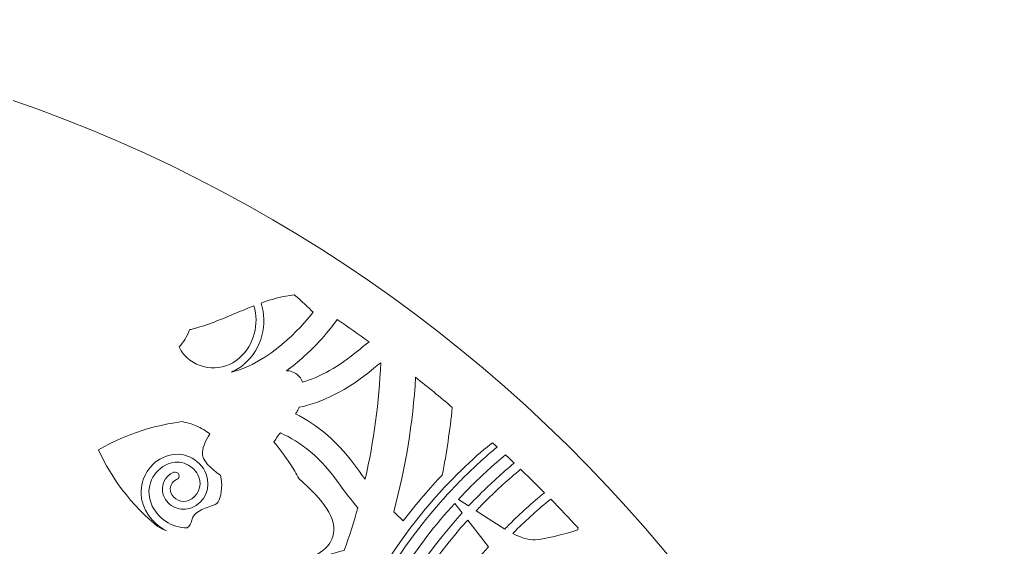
# Model space of a CAD drawing. Header units: millimetres. Extents: x -1844 to 2932, y -490 to 399.
# Drawn here: x 1661.4 to 1958.6, y 239.7 to 398.6 of the extents above; entities that cross this region are included whole.
import ezdxf

# ---------------------------------------------------------------- set-up
doc = ezdxf.new("R2010")
doc.units = ezdxf.units.MM
doc.header["$MEASUREMENT"] = 0
doc.layers.add('Layer 5', color=7, linetype='Continuous')

msp = doc.modelspace()

# ---------------------------------------------------------------- linework, layer by layer
at = {"layer": 'Layer 5', "lineweight": 0}
for points, knots in [([(1650.21, 377.4), (1649.96, 377.5), (1649.7, 377.58), (1649.43, 377.65), (1606.76, 391.27), (1561.29, 398.64), (1514.1, 398.64), (1268.61, 398.64), (1069.6, 199.63), (1069.6, -45.86), (1069.6, -291.35), (1268.61, -490.36), (1514.1, -490.36), (1759.59, -490.36), (1958.6, -291.35), (1958.6, -45.86), (1958.6, 152.15), (1829.12, 319.91), (1650.21, 377.4)], [0, 0, 0, 0, 1, 1, 1, 2, 2, 2, 3, 3, 3, 4, 4, 4, 5, 5, 5, 6, 6, 6, 6]), ([(1744.14, 315.78), (1746.52, 313.78), (1748.45, 311.88), (1749.78, 310.49), (1745.99, 305.69), (1736.69, 295.35), (1725.22, 292.49), (1726.61, 293.07), (1727.93, 293.88), (1729.13, 294.93), (1734.45, 299.64), (1736.19, 306.9), (1734.14, 313.27), (1737.42, 314.45), (1740.71, 315.38), (1744.14, 315.78)], [0, 0, 0, 0, 1, 1, 1, 2, 2, 2, 3, 3, 3, 4, 4, 4, 5, 5, 5, 5]), ([(1712.53, 305.2), (1712.67, 305.25), (1712.84, 305.3), (1713.07, 305.35), (1717.76, 306.53), (1722.24, 308.42), (1726.57, 310.24), (1728.37, 310.99), (1730.15, 311.74), (1731.92, 312.43), (1733.63, 306.96), (1732.12, 300.75), (1727.56, 296.71), (1722.7, 292.41), (1715.25, 292.87), (1710.96, 297.73), (1710.31, 298.46), (1709.81, 299.26), (1709.44, 300.11), (1710.74, 301.5), (1711.87, 303.13), (1712.53, 305.2)], [0, 0, 0, 0, 1, 1, 1, 2, 2, 2, 3, 3, 3, 4, 4, 4, 5, 5, 5, 6, 6, 6, 7, 7, 7, 7]), ([(1766.64, 301.58), (1765.6, 300.78), (1764.56, 299.95), (1763.55, 299.1), (1757.39, 293.95), (1751.89, 291), (1746.59, 289.46), (1746.4, 290.08), (1746.11, 290.64), (1745.67, 291.1), (1744.19, 292.67), (1742.73, 292.91), (1741.77, 292.84), (1743.54, 294.13), (1745.3, 295.56), (1747.05, 297.15), (1752.53, 302.13), (1756.13, 307), (1757.08, 308.34), (1760.29, 306.13), (1763.48, 303.88), (1766.64, 301.58)], [0, 0, 0, 0, 1, 1, 1, 2, 2, 2, 3, 3, 3, 4, 4, 4, 5, 5, 5, 6, 6, 6, 7, 7, 7, 7]), ([(1770.16, 295.31), (1769.69, 283.43), (1768.12, 271.7), (1765.47, 260.19), (1764.9, 260.95), (1764.34, 261.71), (1763.78, 262.5), (1757.36, 271.58), (1750.89, 276.77), (1744.53, 279.89), (1744.77, 280.26), (1744.99, 280.63), (1745.2, 281.03), (1745.3, 281.23), (1745.44, 281.52), (1745.58, 281.87), (1752.39, 283.32), (1759.8, 286.69), (1768.11, 293.65), (1768.79, 294.22), (1769.48, 294.77), (1770.16, 295.31)], [0, 0, 0, 0, 1, 1, 1, 2, 2, 2, 3, 3, 3, 4, 4, 4, 5, 5, 5, 6, 6, 6, 7, 7, 7, 7]), ([(1780.67, 290.91), (1784.4, 287.95), (1788.08, 284.94), (1791.71, 281.86), (1791.04, 275), (1790.03, 268.18), (1788.69, 261.44), (1785.05, 257.64), (1781.05, 253.05), (1776.96, 247.67), (1776.01, 248.54), (1775.04, 249.45), (1774.08, 250.4), (1777.66, 263.64), (1779.86, 277.18), (1780.67, 290.91)], [0, 0, 0, 0, 1, 1, 1, 2, 2, 2, 3, 3, 3, 4, 4, 4, 5, 5, 5, 5]), ([(1710.38, 277.55), (1711.81, 277.29), (1713.22, 276.86), (1714.59, 276.27), (1716.09, 275.61), (1717.47, 274.78), (1718.73, 273.8), (1717.49, 272.12), (1716.64, 270.11), (1716.49, 268.44), (1716.23, 265.62), (1719.14, 263.44), (1721.7, 261.51), (1721.7, 261.51), (1721.88, 261.38), (1721.88, 261.38), (1722.26, 260.31), (1722.57, 257.02), (1721.72, 254.56), (1721.47, 253.83), (1721.01, 252.9), (1720.27, 252.56), (1720.1, 252.48), (1719.59, 252.31), (1719.19, 252.17), (1716.62, 251.3), (1713.7, 250.31), (1713.31, 247.88), (1713.14, 246.89), (1712.63, 246.12), (1711.91, 245.52), (1707.24, 245.54), (1702.82, 248.36), (1701, 252.97), (1699.15, 257.68), (1701.47, 263.01), (1706.18, 264.86), (1707.94, 265.56), (1709.87, 265.52), (1711.61, 264.77), (1713.35, 264.01), (1714.69, 262.62), (1715.38, 260.86), (1716.48, 258.06), (1715.1, 254.9), (1712.31, 253.8), (1711.29, 253.4), (1710.17, 253.42), (1709.16, 253.86), (1708.15, 254.3), (1707.37, 255.1), (1706.97, 256.12), (1706.36, 257.69), (1707.13, 259.47), (1708.7, 260.09), (1709.31, 260.33), (1709.61, 261.01), (1709.37, 261.62), (1709.13, 262.23), (1708.44, 262.53), (1707.83, 262.29), (1705.04, 261.2), (1703.67, 258.04), (1704.77, 255.26), (1705.4, 253.64), (1706.63, 252.38), (1708.21, 251.68), (1709.8, 250.99), (1711.57, 250.96), (1713.18, 251.6), (1717.19, 253.17), (1719.16, 257.72), (1717.59, 261.73), (1716.66, 264.08), (1714.87, 265.93), (1712.55, 266.94), (1710.24, 267.95), (1707.66, 268), (1705.31, 267.07), (1700.6, 265.22), (1697.79, 260.59), (1698.01, 255.8), (1698.06, 254.56), (1698.32, 253.32), (1698.8, 252.11), (1700.13, 248.71), (1702.64, 246.13), (1705.68, 244.62), (1704.72, 245.04), (1703.77, 245.53), (1702.82, 246.09), (1692.94, 254.29), (1687.65, 263.51), (1685.14, 269.04), (1689.51, 271.63), (1698.48, 276.08), (1710.38, 277.55)], [0, 0, 0, 0, 1, 1, 1, 2, 2, 2, 3, 3, 3, 4, 4, 4, 5, 5, 5, 6, 6, 6, 7, 7, 7, 8, 8, 8, 9, 9, 9, 10, 10, 10, 11, 11, 11, 12, 12, 12, 13, 13, 13, 14, 14, 14, 15, 15, 15, 16, 16, 16, 17, 17, 17, 18, 18, 18, 19, 19, 19, 20, 20, 20, 21, 21, 21, 22, 22, 22, 23, 23, 23, 24, 24, 24, 25, 25, 25, 26, 26, 26, 27, 27, 27, 28, 28, 28, 29, 29, 29, 30, 30, 30, 31, 31, 31, 32, 32, 32, 32]), ([(1745.52, 260.42), (1744.75, 261.83), (1743.87, 263.32), (1742.88, 264.85), (1741.34, 267.23), (1739.71, 269.4), (1738.02, 271.38), (1738.2, 271.79), (1738.44, 272.21), (1738.75, 272.65), (1739.12, 273.16), (1739.52, 273.66), (1739.94, 274.15), (1746.17, 271.46), (1752.02, 266.82), (1757.97, 258.4), (1759.65, 256.03), (1761.42, 253.77), (1763.28, 251.6), (1762.07, 247.28), (1760.7, 243), (1759.18, 238.76), (1756.44, 238.04), (1753.72, 237.2), (1751.02, 236.22), (1747.86, 235.07), (1744.94, 234.25), (1742.21, 233.71), (1742.57, 233.88), (1742.94, 234.05), (1743.31, 234.22), (1743.98, 234.52), (1744.8, 234.83), (1745.67, 235.16), (1749.7, 236.7), (1755.21, 238.8), (1755.97, 243.91), (1756.64, 248.41), (1753.38, 253.61), (1745.52, 260.42)], [0, 0, 0, 0, 1, 1, 1, 2, 2, 2, 3, 3, 3, 4, 4, 4, 5, 5, 5, 6, 6, 6, 7, 7, 7, 8, 8, 8, 9, 9, 9, 10, 10, 10, 11, 11, 11, 12, 12, 12, 13, 13, 13, 13]), ([(1795.5, 263.96), (1798.99, 267.29), (1801.9, 269.71), (1803.8, 271.21), (1804.28, 270.77), (1804.75, 270.34), (1805.22, 269.91), (1801.67, 266.94), (1798.24, 263.8), (1794.93, 260.5), (1793.45, 259.02), (1792.02, 257.51), (1790.61, 255.99), (1790.61, 255.99), (1790.32, 255.67), (1790.32, 255.67), (1778.13, 242.42), (1768.41, 227.35), (1761.4, 210.76), (1754.56, 194.59), (1750.54, 177.57), (1749.42, 160.05), (1748.9, 161.13), (1748.28, 162.12), (1747.59, 163.02), (1748.4, 172.39), (1749.98, 181.54), (1752.31, 190.43), (1756.62, 206.8), (1763.5, 222.31), (1772.77, 236.51), (1781.02, 249.16), (1789.68, 258.42), (1795.5, 263.96)], [0, 0, 0, 0, 1, 1, 1, 2, 2, 2, 3, 3, 3, 4, 4, 4, 5, 5, 5, 6, 6, 6, 7, 7, 7, 8, 8, 8, 9, 9, 9, 10, 10, 10, 11, 11, 11, 11]), ([(1810.39, 265.07), (1806.77, 262.08), (1803.28, 258.91), (1799.92, 255.55), (1798.8, 254.43), (1797.71, 253.3), (1796.63, 252.15), (1796.63, 252.15), (1793.56, 254.11), (1793.56, 254.11), (1794.8, 255.44), (1796.07, 256.77), (1797.36, 258.07), (1800.7, 261.4), (1804.17, 264.56), (1807.76, 267.55), (1808.64, 266.73), (1809.52, 265.9), (1810.39, 265.07)], [0, 0, 0, 0, 1, 1, 1, 2, 2, 2, 3, 3, 3, 4, 4, 4, 5, 5, 5, 6, 6, 6, 6]), ([(1817.8, 257.84), (1818.37, 257.27), (1818.93, 256.7), (1819.49, 256.13), (1815.82, 253.14), (1812.28, 249.96), (1808.9, 246.57), (1808.44, 246.12), (1808, 245.65), (1807.55, 245.19), (1807.55, 245.19), (1798.92, 250.69), (1798.92, 250.69), (1799.87, 251.69), (1800.83, 252.69), (1801.81, 253.67), (1805.17, 257.03), (1808.68, 260.21), (1812.32, 263.21), (1814.16, 261.44), (1815.99, 259.65), (1817.8, 257.84)], [0, 0, 0, 0, 1, 1, 1, 2, 2, 2, 3, 3, 3, 4, 4, 4, 5, 5, 5, 6, 6, 6, 7, 7, 7, 7]), ([(1767.9, 208.04), (1760.11, 189.61), (1756.15, 170.03), (1756.15, 149.85), (1756.15, 148.26), (1756.18, 146.67), (1756.23, 145.09), (1756.23, 145.09), (1752.64, 144.29), (1752.64, 144.29), (1752.57, 146.14), (1752.54, 147.99), (1752.54, 149.85), (1752.54, 170.51), (1756.58, 190.55), (1764.56, 209.42), (1771.35, 225.46), (1780.72, 240.07), (1792.46, 252.93), (1792.46, 252.93), (1794.69, 250.05), (1794.69, 250.05), (1783.44, 237.61), (1774.44, 223.51), (1767.9, 208.04)], [0, 0, 0, 0, 1, 1, 1, 2, 2, 2, 3, 3, 3, 4, 4, 4, 5, 5, 5, 6, 6, 6, 7, 7, 7, 8, 8, 8, 8]), ([(1829.6, 245.56), (1829.58, 245.34), (1829.56, 245.13), (1829.54, 244.91), (1824.9, 243.56), (1819.78, 242.14), (1816.72, 241.94), (1814.54, 241.8), (1811.78, 242.93), (1809.95, 243.84), (1810.23, 244.12), (1810.5, 244.41), (1810.78, 244.69), (1814.16, 248.07), (1817.7, 251.25), (1821.38, 254.22), (1824.16, 251.37), (1826.89, 248.48), (1829.6, 245.56)], [0, 0, 0, 0, 1, 1, 1, 2, 2, 2, 3, 3, 3, 4, 4, 4, 5, 5, 5, 6, 6, 6, 6]), ([(1779.6, 203.09), (1772.46, 186.23), (1768.85, 168.31), (1768.85, 149.85), (1768.85, 149.49), (1768.85, 149.13), (1768.86, 148.77), (1768.35, 149.05), (1767.75, 149.15), (1767.17, 149.03), (1766.75, 148.95), (1766.33, 148.86), (1765.91, 148.76), (1765.09, 148.58), (1764.32, 148.4), (1763.61, 148.34), (1761.53, 148.17), (1760.06, 146.89), (1758.88, 145.78), (1758.84, 147.13), (1758.82, 148.49), (1758.82, 149.85), (1758.82, 169.67), (1762.7, 188.9), (1770.35, 207), (1776.72, 222.05), (1785.45, 235.78), (1796.36, 247.92), (1796.36, 247.92), (1802.63, 239.86), (1802.63, 239.86), (1793.02, 228.89), (1785.29, 216.56), (1779.6, 203.09)], [0, 0, 0, 0, 1, 1, 1, 2, 2, 2, 3, 3, 3, 4, 4, 4, 5, 5, 5, 6, 6, 6, 7, 7, 7, 8, 8, 8, 9, 9, 9, 10, 10, 10, 11, 11, 11, 11])]:
    msp.add_open_spline(points, degree=3, knots=knots, dxfattribs=at)

doc.saveas('drawing.dxf')
